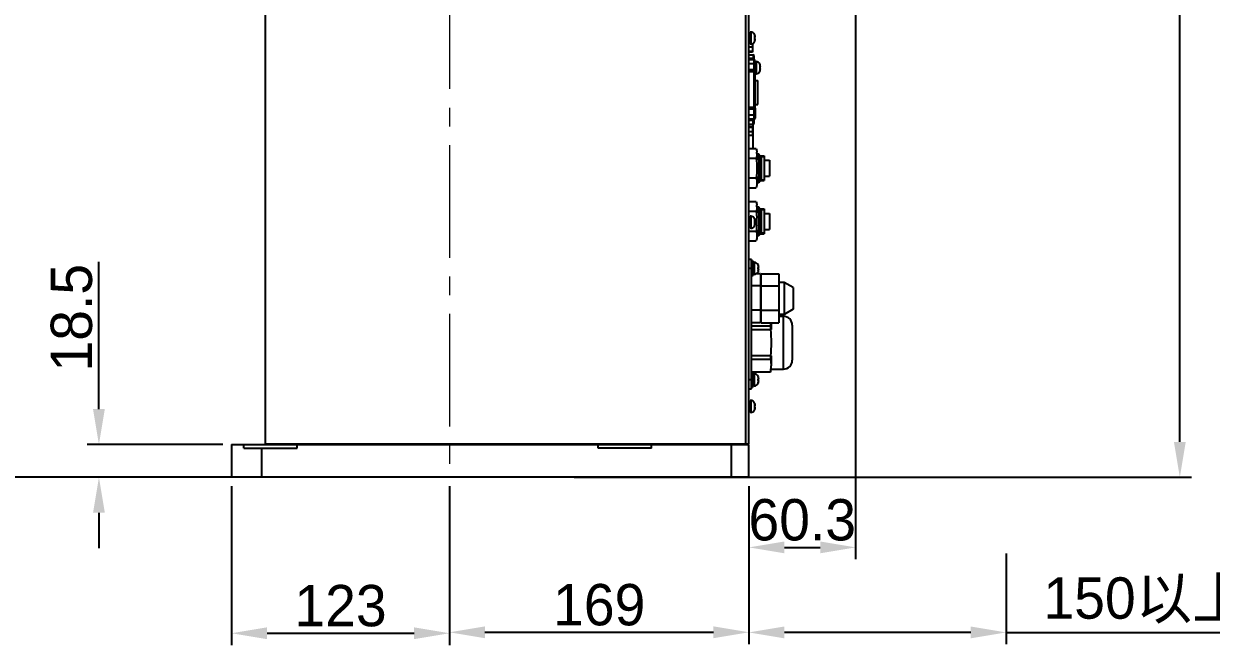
# Model space of a CAD drawing. Header units: millimetres. Extents: x 4086 to 8300, y 123 to 1549.
# Drawn here: x 6901.2 to 7102.2, y 843.6 to 949.4 of the extents above; entities that cross this region are included whole.
import ezdxf

# ---------------------------------------------------------------- set-up
doc = ezdxf.new("R2010")
doc.units = ezdxf.units.MM
doc.linetypes.add('CENTER2', pattern=[28.575, 19.05, -3.175, 3.175, -3.175])
doc.layers.add('中心线层', color=7, linetype='CENTER2', lineweight=0)
doc.layers.add('轮廓实线层', color=7, linetype='Continuous', lineweight=30)
doc.styles.add('思源黑', font='SourceHanSansCN-Normal.ttf')
doc.dimstyles.new('尺寸标注_3_10比例', dxfattribs={"dimtxt": 7, "dimasz": 6, "dimexe": 2, "dimexo": 1.5, "dimgap": 1, "dimtad": 1, "dimdec": 1, "dimlfac": 3.333333, "dimdsep": 46, "dimtxsty": '思源黑', "dimcen": 0.09, "dimadec": 0, "dimazin": 0, "dimtp": 0.01, "dimtm": 0.01, "dimtfac": 1, "dimtdec": 1, "dimtofl": 0, "dimtmove": 0, "dimatfit": 3, "dimfxl": 0, "dimtolj": 1, "dimarcsym": 0})

# ---------------------------------------------------------------- blocks, each defined once
blk = doc.blocks.new('*D1394')
at = {"layer": 'Defpoints', "color": 0}
for p in [(6852.3, 984.16), (6831.84, 872.56), (6961.3, 872.56)]:
    blk.add_point(p, dxfattribs=at)
at = {"layer": '轮廓实线层', "color": 0, "lineweight": -2}
for p, q in [((6850.8, 984.16), (6829.84, 984.16)), ((6831.84, 978.16), (6831.84, 878.56)), ((6959.8, 872.56), (6829.84, 872.56))]:
    blk.add_line(p, q, dxfattribs=at)
at = {"layer": '轮廓实线层', "color": 0}
for points in [[(6832.84, 978.16), (6830.84, 978.16), (6831.84, 984.16)], [(6830.84, 878.56), (6832.84, 878.56), (6831.84, 872.56)]]:
    blk.add_solid(points, dxfattribs=at)
at = {"layer": '轮廓实线层', "color": 0, "insert": (6827.21, 930.97), "char_height": 7, "attachment_point": 5, "rotation": 90, "style": '思源黑'}
blk.add_mtext('\\A1;372', dxfattribs=at)
blk = doc.blocks.new('*D1399')
at = {"layer": 'Defpoints', "color": 0}
for p in [(6913.9, 878.11), (6936.36, 878.11), (6936.36, 872.56)]:
    blk.add_point(p, dxfattribs=at)
at = {"layer": '轮廓实线层', "color": 0, "lineweight": -2}
for p, q in [((6913.9, 884.11), (6913.9, 909.07)), ((6934.86, 878.11), (6911.9, 878.11)), ((6934.86, 872.56), (6911.9, 872.56)), ((6913.9, 866.56), (6913.9, 860.56))]:
    blk.add_line(p, q, dxfattribs=at)
at = {"layer": '轮廓实线层', "color": 0}
for points in [[(6912.9, 884.11), (6914.9, 884.11), (6913.9, 878.11)], [(6914.9, 866.56), (6912.9, 866.56), (6913.9, 872.56)]]:
    blk.add_solid(points, dxfattribs=at)
at = {"layer": '轮廓实线层', "color": 0, "insert": (6909.28, 899.59), "char_height": 7, "attachment_point": 5, "rotation": 90, "style": '思源黑'}
blk.add_mtext('\\A1;18.5', dxfattribs=at)
blk = doc.blocks.new('*D1400')
at = {"layer": 'Defpoints', "color": 0}
for p in [(6928.67, 1174.08), (7096.92, 1174.08), (6992.87, 872.56)]:
    blk.add_point(p, dxfattribs=at)
at = {"layer": '轮廓实线层', "color": 0, "lineweight": -2}
for p, q in [((6930.17, 1174.08), (7098.92, 1174.08)), ((7096.92, 878.56), (7096.92, 1168.08)), ((6994.37, 872.56), (7098.92, 872.56))]:
    blk.add_line(p, q, dxfattribs=at)
at = {"layer": '轮廓实线层', "color": 0}
for points in [[(7097.92, 1168.08), (7095.92, 1168.08), (7096.92, 1174.08)], [(7095.92, 878.56), (7097.92, 878.56), (7096.92, 872.56)]]:
    blk.add_solid(points, dxfattribs=at)
at = {"layer": '轮廓实线层', "color": 0, "insert": (7092.3, 1023.32), "char_height": 7, "attachment_point": 5, "rotation": 90, "style": '思源黑'}
blk.add_mtext('\\A1;\\A1;1040', dxfattribs=at)
blk = doc.blocks.new('*D1404')
at = {"layer": 'Defpoints', "color": 0}
for p in [(6936.36, 872.56), (6973.26, 872.56), (6973.26, 846.15)]:
    blk.add_point(p, dxfattribs=at)
at = {"layer": '轮廓实线层', "color": 0, "lineweight": -2}
for p, q in [((6936.36, 871.06), (6936.36, 844.15)), ((6973.26, 871.06), (6973.26, 844.15)), ((6942.36, 846.15), (6967.26, 846.15))]:
    blk.add_line(p, q, dxfattribs=at)
at = {"layer": '轮廓实线层', "color": 0}
for points in [[(6942.36, 847.15), (6942.36, 845.15), (6936.36, 846.15)], [(6967.26, 845.15), (6967.26, 847.15), (6973.26, 846.15)]]:
    blk.add_solid(points, dxfattribs=at)
at = {"layer": '轮廓实线层', "color": 0, "insert": (6954.81, 850.78), "char_height": 7, "attachment_point": 5, "style": '思源黑'}
blk.add_mtext('\\A1;123', dxfattribs=at)
blk = doc.blocks.new('*D1405')
at = {"layer": 'Defpoints', "color": 0}
for p in [(6973.26, 872.56), (7023.96, 872.56), (7023.96, 846.31)]:
    blk.add_point(p, dxfattribs=at)
at = {"layer": '轮廓实线层', "color": 0, "lineweight": -2}
for p, q in [((6973.26, 871.06), (6973.26, 844.31)), ((7023.96, 871.06), (7023.96, 844.31)), ((6979.26, 846.31), (7017.96, 846.31))]:
    blk.add_line(p, q, dxfattribs=at)
at = {"layer": '轮廓实线层', "color": 0}
for points in [[(6979.26, 847.31), (6979.26, 845.31), (6973.26, 846.31)], [(7017.96, 845.31), (7017.96, 847.31), (7023.96, 846.31)]]:
    blk.add_solid(points, dxfattribs=at)
at = {"layer": '轮廓实线层', "color": 0, "insert": (6998.61, 850.94), "char_height": 7, "attachment_point": 5, "style": '思源黑'}
blk.add_mtext('\\A1;169', dxfattribs=at)
blk = doc.blocks.new('*D1414')
at = {"layer": 'Defpoints', "color": 0}
for p in [(7042.03, 973.51), (7023.96, 872.56), (7042.03, 860.69)]:
    blk.add_point(p, dxfattribs=at)
at = {"layer": '轮廓实线层', "color": 0, "lineweight": -2}
for p, q in [((7042.03, 972.01), (7042.03, 858.69)), ((7023.96, 871.06), (7023.96, 858.69)), ((7029.96, 860.69), (7036.03, 860.69))]:
    blk.add_line(p, q, dxfattribs=at)
at = {"layer": '轮廓实线层', "color": 0}
for points in [[(7029.96, 861.69), (7029.96, 859.69), (7023.96, 860.69)], [(7036.03, 859.69), (7036.03, 861.69), (7042.03, 860.69)]]:
    blk.add_solid(points, dxfattribs=at)
at = {"layer": '轮廓实线层', "color": 0, "insert": (7032.99, 865.32), "char_height": 7, "attachment_point": 5, "style": '思源黑'}
blk.add_mtext('\\A1;60.3', dxfattribs=at)
blk = doc.blocks.new('*D1429')
at = {"layer": 'Defpoints', "color": 0}
for p in [(7067.52, 861.17), (7023.96, 857.76), (7023.96, 846.29)]:
    blk.add_point(p, dxfattribs=at)
at = {"layer": '轮廓实线层', "color": 0, "lineweight": -2}
for p, q in [((7067.52, 859.67), (7067.52, 844.29)), ((7023.96, 856.26), (7023.96, 844.29)), ((7061.52, 846.29), (7029.96, 846.29)), ((7067.52, 846.29), (7232.97, 846.29))]:
    blk.add_line(p, q, dxfattribs=at)
at = {"layer": '轮廓实线层', "color": 0}
for points in [[(7029.96, 847.29), (7029.96, 845.29), (7023.96, 846.29)], [(7061.52, 845.29), (7061.52, 847.29), (7067.52, 846.29)]]:
    blk.add_solid(points, dxfattribs=at)
at = {"layer": '轮廓实线层', "color": 0, "insert": (7153.25, 851.7), "char_height": 7, "attachment_point": 5, "style": '思源黑'}
blk.add_mtext('\\A1;150以上更换电池空间及线缆安装空间', dxfattribs=at)
blk = doc.blocks.new('*D1616')
at = {"color": 0, "lineweight": -2}
for p, q in [((6934.86, 872.56), (6677.99, 872.56)), ((6679.99, 849.61), (6679.99, 866.56)), ((6728.16, 843.61), (6677.99, 843.61))]:
    blk.add_line(p, q, dxfattribs=at)
at = {"color": 0}
for points in [[(6680.99, 866.56), (6678.99, 866.56), (6679.99, 872.56)], [(6678.99, 849.61), (6680.99, 849.61), (6679.99, 843.61)]]:
    blk.add_solid(points, dxfattribs=at)
at = {"layer": 'Defpoints', "color": 0}
for p in [(6679.99, 872.56), (6936.36, 872.56), (6729.66, 843.61)]:
    blk.add_point(p, dxfattribs=at)
at = {"color": 0, "insert": (6675.36, 857.05), "char_height": 7, "attachment_point": 5, "rotation": 90, "style": '思源黑'}
blk.add_mtext('\\A1;\\A1;99.5', dxfattribs=at)
blk = doc.blocks.new('*D1620')
at = {"color": 0, "lineweight": -2}
for p, q in [((6807.18, 1107.91), (6677.99, 1107.91)), ((6679.99, 878.56), (6679.99, 1101.91)), ((6934.86, 872.56), (6677.99, 872.56))]:
    blk.add_line(p, q, dxfattribs=at)
at = {"color": 0}
for points in [[(6680.99, 1101.91), (6678.99, 1101.91), (6679.99, 1107.91)], [(6678.99, 878.56), (6680.99, 878.56), (6679.99, 872.56)]]:
    blk.add_solid(points, dxfattribs=at)
at = {"layer": 'Defpoints', "color": 0}
for p in [(6679.99, 1107.91), (6808.68, 1107.91), (6936.36, 872.56)]:
    blk.add_point(p, dxfattribs=at)
at = {"color": 0, "insert": (6675.37, 990.23), "char_height": 7, "attachment_point": 5, "rotation": 90, "style": '思源黑'}
blk.add_mtext('\\A1;784.5', dxfattribs=at)
blk = doc.blocks.new('*D1621')
at = {"color": 0, "lineweight": -2}
for p, q in [((6725.98, 1227.91), (6642.66, 1227.91)), ((6644.66, 878.56), (6644.66, 1221.91)), ((6934.86, 872.56), (6642.66, 872.56))]:
    blk.add_line(p, q, dxfattribs=at)
at = {"color": 0}
for points in [[(6645.66, 1221.91), (6643.66, 1221.91), (6644.66, 1227.91)], [(6643.66, 878.56), (6645.66, 878.56), (6644.66, 872.56)]]:
    blk.add_solid(points, dxfattribs=at)
at = {"layer": 'Defpoints', "color": 0}
for p in [(6644.66, 1227.91), (6727.48, 1227.91), (6936.36, 872.56)]:
    blk.add_point(p, dxfattribs=at)
at = {"color": 0, "insert": (6640.05, 1050.23), "char_height": 7, "attachment_point": 5, "rotation": 90, "style": '思源黑'}
blk.add_mtext('\\A1;\\A1;1181.5', dxfattribs=at)

msp = doc.modelspace()

# ---------------------------------------------------------------- linework, layer by layer
for p, q in [((6942.055, 985.956), (6942.055, 878.256)), ((7023.355, 978.156), (7023.355, 878.256)), ((7023.955, 878.256), (7023.955, 978.156)), ((7024.168, 947.741), (7023.955, 947.741)), ((7024.258, 947.976), (7024.168, 947.976)), ((7024.168, 945.936), (7024.168, 947.976)), ((7024.258, 947.976), (7024.258, 945.936)), ((7024.923, 947.084), (7024.92, 947.032)), ((7024.949, 947.466), (7024.923, 947.533)), ((7024.923, 947.533), (7024.923, 947.084)), ((7024.949, 947.466), (7024.943, 947.466)), ((7025.027, 947.084), (7024.943, 947.084)), ((7024.168, 946.172), (7023.955, 946.172)), ((7024.168, 946.037), (7023.955, 946.037)), ((7024.555, 945.425), (7023.955, 945.425)), ((7024.258, 945.936), (7024.168, 945.936)), ((7024.555, 946.005), (7024.555, 944.588)), ((7024.92, 947.032), (7024.923, 946.956)), ((7024.923, 946.956), (7024.92, 946.883)), ((7024.92, 946.883), (7024.923, 946.829)), ((7024.923, 946.829), (7024.923, 946.386)), ((7024.923, 946.379), (7024.949, 946.446)), ((7024.943, 946.829), (7025.027, 946.829)), ((7024.943, 946.446), (7024.948, 946.446)), ((7024.555, 944.7), (7023.955, 944.7)), ((7024.555, 944.588), (7023.955, 944.588)), ((7023.955, 944.127), (7024.705, 944.127)), ((7023.955, 943.527), (7024.855, 943.527)), ((7024.855, 943.281), (7023.955, 943.281)), ((7024.705, 944.127), (7024.705, 943.281)), ((7024.855, 941.463), (7024.855, 943.976)), ((7025.005, 943.131), (7025.005, 941.325)), ((7023.955, 942.62), (7024.855, 942.62)), ((7024.855, 941.546), (7023.955, 941.546)), ((7024.855, 941.451), (7023.955, 941.451)), ((7023.955, 941.301), (7025.005, 941.301)), ((7024.855, 935.061), (7024.855, 941.451)), ((7025.005, 935.211), (7025.005, 941.301)), ((7025.005, 941.147), (7025.068, 941.147)), ((7025.068, 942.951), (7025.158, 942.951)), ((7025.068, 940.911), (7025.068, 942.951)), ((7025.158, 942.951), (7025.158, 940.911)), ((7025.823, 942.508), (7025.823, 941.354)), ((7025.849, 942.441), (7025.843, 942.441)), ((7025.927, 942.059), (7025.843, 942.059)), ((7025.843, 941.804), (7025.927, 941.804)), ((7025.843, 941.421), (7025.848, 941.421)), ((7025.005, 939.741), (7025.455, 939.741)), ((7025.068, 940.911), (7025.158, 940.911)), ((7025.455, 935.721), (7025.455, 939.741)), ((7025.005, 935.211), (7023.955, 935.211)), ((7023.955, 935.061), (7024.855, 935.061)), ((7024.855, 932.536), (7024.855, 935.012)), ((7025.005, 935.721), (7025.455, 935.721)), ((7025.005, 935.061), (7025.005, 933.381)), ((7023.955, 934.967), (7024.855, 934.967)), ((7024.855, 933.893), (7023.955, 933.893)), ((7024.855, 933.231), (7023.955, 933.231)), ((7024.855, 932.985), (7023.955, 932.985)), ((7024.705, 928.197), (7024.705, 933.231)), ((7023.955, 932.385), (7024.705, 932.385)), ((7024.555, 931.925), (7023.955, 931.925)), ((7024.555, 931.812), (7023.955, 931.812)), ((7024.555, 931.088), (7023.955, 931.088)), ((7024.555, 931.925), (7024.555, 930.476)), ((7024.555, 930.476), (7023.955, 930.476)), ((7025.187, 928.197), (7023.955, 928.197)), ((7025.305, 927.374), (7025.305, 926.331)), ((7025.616, 927.306), (7025.305, 927.306)), ((7025.8, 927.122), (7025.616, 927.306)), ((7025.616, 927.306), (7025.616, 922.506)), ((7025.8, 927.122), (7025.8, 922.69)), ((7025.8, 927.006), (7026.55, 927.006)), ((7026.55, 927.006), (7026.55, 922.806)), ((7025.187, 926.552), (7023.955, 926.552)), ((7026.07, 926.249), (7025.8, 926.249)), ((7026.52, 926.856), (7026.07, 926.856)), ((7026.07, 922.956), (7026.07, 926.856)), ((7026.52, 926.856), (7026.52, 922.956)), ((7026.55, 926.256), (7027.45, 926.256)), ((7027.45, 926.256), (7027.45, 923.556)), ((7023.955, 923.261), (7025.187, 923.261)), ((7025.305, 923.481), (7025.305, 922.438)), ((7025.8, 923.564), (7026.07, 923.564)), ((7026.07, 922.956), (7026.52, 922.956)), ((7026.55, 923.556), (7027.45, 923.556)), ((7023.955, 921.615), (7025.187, 921.615)), ((7025.305, 922.506), (7025.616, 922.506)), ((7025.616, 922.506), (7025.8, 922.69)), ((7025.8, 922.806), (7026.55, 922.806)), ((7025.187, 919.197), (7023.955, 919.197)), ((7025.187, 917.552), (7023.955, 917.552)), ((7025.305, 918.374), (7025.305, 917.331)), ((7025.616, 918.306), (7025.305, 918.306)), ((7025.8, 918.122), (7025.616, 918.306)), ((7025.616, 918.306), (7025.616, 913.506)), ((7025.8, 918.122), (7025.8, 913.69)), ((7025.8, 918.006), (7026.55, 918.006)), ((7026.07, 917.249), (7025.8, 917.249)), ((7026.52, 917.856), (7026.07, 917.856)), ((7026.07, 913.956), (7026.07, 917.856)), ((7026.52, 917.856), (7026.52, 913.956)), ((7026.55, 918.006), (7026.55, 913.806)), ((7026.55, 917.256), (7027.45, 917.256)), ((7027.45, 917.256), (7027.45, 914.556)), ((7024.168, 916.541), (7023.955, 916.541)), ((7024.168, 914.972), (7023.955, 914.972)), ((7024.258, 916.776), (7024.168, 916.776)), ((7024.168, 914.736), (7024.168, 916.776)), ((7024.258, 916.776), (7024.258, 914.736)), ((7024.923, 915.884), (7024.92, 915.832)), ((7024.92, 915.832), (7024.923, 915.756)), ((7024.923, 915.756), (7024.92, 915.683)), ((7024.92, 915.683), (7024.923, 915.629)), ((7024.949, 916.266), (7024.923, 916.333)), ((7024.923, 916.333), (7024.923, 915.884)), ((7024.923, 915.629), (7024.923, 915.186)), ((7024.923, 915.179), (7024.949, 915.246)), ((7024.949, 916.266), (7024.943, 916.266)), ((7025.027, 915.884), (7024.943, 915.884)), ((7024.943, 915.629), (7025.027, 915.629)), ((7024.943, 915.246), (7024.948, 915.246)), ((7023.955, 914.261), (7025.187, 914.261)), ((7024.258, 914.736), (7024.168, 914.736)), ((7025.305, 914.481), (7025.305, 913.438)), ((7025.305, 913.506), (7025.616, 913.506)), ((7025.616, 913.506), (7025.8, 913.69)), ((7025.8, 914.564), (7026.07, 914.564)), ((7025.8, 913.806), (7026.55, 913.806)), ((7026.07, 913.956), (7026.52, 913.956)), ((7026.55, 914.556), (7027.45, 914.556)), ((7023.955, 912.615), (7025.187, 912.615)), ((7024.405, 909.456), (7023.955, 909.456)), ((7024.405, 887.556), (7024.405, 909.456)), ((7024.555, 909.261), (7024.405, 909.261)), ((7024.555, 909.261), (7024.555, 906.651)), ((7024.858, 908.976), (7024.768, 908.976)), ((7024.768, 906.936), (7024.768, 908.976)), ((7024.858, 908.976), (7024.858, 906.936)), ((7023.955, 907.956), (7024.405, 907.956)), ((7024.768, 908.741), (7024.555, 908.741)), ((7024.768, 907.172), (7024.555, 907.172)), ((7024.768, 907.012), (7024.555, 907.012)), ((7024.858, 906.936), (7024.768, 906.936)), ((7025.935, 907.012), (7025.166, 907.012)), ((7025.523, 908.533), (7025.549, 908.466)), ((7025.523, 908.533), (7025.523, 907.383)), ((7025.549, 907.446), (7025.523, 907.379)), ((7025.523, 907.383), (7025.523, 907.379)), ((7025.549, 908.466), (7025.543, 908.466)), ((7025.627, 908.084), (7025.543, 908.084)), ((7025.543, 907.829), (7025.627, 907.829)), ((7025.543, 907.446), (7025.548, 907.446)), ((7025.935, 907.012), (7025.935, 898.7)), ((7026.025, 907.012), (7029.025, 907.012)), ((7026.025, 898.7), (7026.025, 907.012)), ((7029.025, 907.012), (7029.025, 898.7)), ((7024.555, 906.651), (7024.405, 906.651)), ((7025.935, 905.008), (7024.405, 905.008)), ((7025.935, 905.646), (7026.025, 905.646)), ((7026.025, 905.008), (7029.025, 905.008)), ((7029.925, 905.556), (7029.025, 905.556)), ((7031.425, 904.69), (7029.925, 905.556)), ((7029.925, 905.556), (7029.925, 900.156)), ((7031.425, 904.69), (7031.425, 901.022)), ((7025.935, 900.852), (7024.405, 900.852)), ((7026.025, 900.852), (7029.025, 900.852)), ((7031.425, 901.022), (7029.925, 900.156)), ((7025.935, 900.066), (7026.025, 900.066)), ((7029.925, 900.156), (7029.025, 900.156)), ((7029.025, 899.826), (7029.805, 899.826)), ((7029.805, 890.886), (7029.805, 899.826)), ((7025.935, 898.7), (7024.405, 898.7)), ((7027.631, 898.135), (7024.405, 898.135)), ((7024.405, 897.592), (7027.631, 897.592)), ((7026.025, 898.7), (7029.025, 898.7)), ((7027.631, 898.135), (7027.631, 897.592)), ((7027.705, 898.7), (7027.705, 897.606)), ((7031.305, 898.326), (7031.305, 892.386)), ((7027.631, 893.12), (7024.405, 893.12)), ((7027.631, 893.12), (7027.631, 892.577)), ((7027.705, 893.12), (7027.705, 891.459)), ((7024.405, 892.577), (7027.631, 892.577)), ((7027.705, 890.886), (7029.805, 890.886)), ((7024.405, 889.056), (7023.955, 889.056)), ((7024.555, 890.361), (7024.405, 890.361)), ((7024.555, 890.361), (7024.555, 887.751)), ((7027.631, 890.341), (7024.555, 890.341)), ((7024.768, 889.841), (7024.555, 889.841)), ((7024.858, 890.076), (7024.768, 890.076)), ((7024.768, 888.036), (7024.768, 890.076)), ((7024.858, 890.076), (7024.858, 888.036)), ((7025.523, 889.633), (7025.549, 889.566)), ((7025.523, 889.633), (7025.523, 888.483)), ((7025.549, 889.566), (7025.543, 889.566)), ((7025.627, 889.184), (7025.543, 889.184)), ((7025.543, 888.929), (7025.627, 888.929)), ((7023.955, 887.556), (7024.405, 887.556)), ((7024.555, 887.751), (7024.405, 887.751)), ((7024.768, 888.272), (7024.555, 888.272)), ((7024.858, 888.036), (7024.768, 888.036)), ((7025.549, 888.546), (7025.523, 888.479)), ((7025.523, 888.483), (7025.523, 888.479)), ((7025.543, 888.546), (7025.548, 888.546)), ((7024.168, 885.341), (7023.955, 885.341)), ((7024.258, 885.576), (7024.168, 885.576)), ((7024.168, 883.536), (7024.168, 885.576)), ((7024.258, 885.576), (7024.258, 883.536)), ((7024.949, 885.066), (7024.923, 885.133)), ((7024.923, 885.133), (7024.923, 884.684)), ((7024.949, 885.066), (7024.943, 885.066)), ((7024.168, 883.772), (7023.955, 883.772)), ((7024.258, 883.536), (7024.168, 883.536)), ((7024.923, 884.684), (7024.92, 884.632)), ((7024.92, 884.632), (7024.923, 884.556)), ((7024.923, 884.556), (7024.92, 884.483)), ((7024.92, 884.483), (7024.923, 884.429)), ((7024.923, 884.429), (7024.923, 883.986)), ((7024.923, 883.979), (7024.949, 884.046)), ((7025.027, 884.684), (7024.943, 884.684)), ((7024.943, 884.429), (7025.027, 884.429)), ((7024.943, 884.046), (7024.948, 884.046)), ((6936.355, 878.106), (7023.955, 878.106)), ((6936.355, 878.106), (6936.355, 872.556)), ((6938.455, 877.506), (6938.455, 878.106)), ((6938.455, 877.506), (6947.455, 877.506)), ((6941.455, 872.556), (6941.455, 877.506)), ((6942.055, 878.256), (7023.955, 878.256)), ((6947.455, 877.506), (6947.455, 878.106)), ((6998.455, 877.506), (6998.455, 878.106)), ((7007.455, 877.506), (6998.455, 877.506)), ((7007.455, 877.506), (7007.455, 878.106)), ((7020.955, 878.106), (7020.955, 872.556)), ((7022.905, 878.256), (7022.905, 878.106)), ((7023.805, 878.106), (7023.805, 878.256)), ((7023.955, 872.556), (7023.955, 878.106)), ((7023.955, 872.556), (6936.355, 872.556))]:
    msp.add_line(p, q)
for centre, radius, start, end in [((7024.258, 947.256), 0.72, 22.61986, 90), ((7023.538, 946.956), 1.495, 4.89378, 19.95213), ((7023.538, 946.956), 1.411, 354.81427, 5.18573), ((7024.258, 946.656), 0.72, 270, 337.38014), ((7023.538, 946.956), 1.495, 340.04787, 355.10622), ((7024.705, 943.977), 0.15, 0, 90), ((7024.855, 943.131), 0.15, 0, 90), ((7024.855, 941.301), 0.15, 0, 90), ((7025.158, 942.231), 0.72, 22.61979, 90), ((7025.158, 941.631), 0.72, 270.00023, 337.38021), ((7024.438, 941.931), 1.495, 4.89378, 22.61986), ((7024.438, 941.931), 1.495, 337.38014, 355.10622), ((7024.438, 941.931), 1.411, 354.81427, 5.18573), ((7024.855, 935.211), 0.15, 270, 0), ((7024.855, 933.381), 0.15, 270, 0), ((7024.705, 932.535), 0.15, 270, 0), ((7022.582, 927.373), 2.723, 0.03588, 5.753), ((7022.582, 918.373), 2.723, 0.03588, 5.753), ((7024.258, 916.056), 0.72, 22.61986, 90), ((7024.258, 915.456), 0.72, 270, 337.38014), ((7023.538, 915.756), 1.495, 4.89378, 19.95213), ((7023.538, 915.756), 1.411, 354.81427, 5.18573), ((7023.538, 915.756), 1.495, 340.04787, 355.10622), ((7013.901, 915.935), 11.405, 356.41322, 357.12933), ((7014.458, 915.903), 10.847, 357.11758, 2.88084), ((7024.858, 908.256), 0.72, 22.61986, 90), ((7024.858, 907.656), 0.72, 270, 337.38014), ((7024.138, 907.956), 1.495, 4.89378, 19.95213), ((7024.138, 907.956), 1.411, 354.81427, 5.18573), ((7024.138, 907.956), 1.495, 340.04787, 355.10622), ((7029.805, 898.326), 1.5, 0, 90), ((7017.822, 899.374), 9.887, 352.79974, 356.0892), ((7019.235, 891.47), 8.471, 354.88283, 359.92788), ((7029.805, 892.386), 1.5, 270, 0), ((7024.858, 889.356), 0.72, 22.61986, 90), ((7024.138, 889.056), 1.495, 4.89378, 19.95213), ((7024.138, 889.056), 1.411, 354.81427, 5.18573), ((7024.138, 889.056), 1.495, 340.04787, 355.10622), ((7017.382, 891.629), 10.33, 352.8375, 354.9197), ((7024.858, 888.756), 0.72, 270, 337.38014), ((7024.258, 884.856), 0.72, 22.61986, 90), ((7023.538, 884.556), 1.495, 4.89378, 19.95213), ((7024.258, 884.256), 0.72, 270, 337.38014), ((7023.538, 884.556), 1.411, 354.81427, 5.18573), ((7023.538, 884.556), 1.495, 340.04787, 355.10622)]:
    msp.add_arc(centre, radius, start, end)
for points in [[(7024.855, 942.62), (7024.909, 942.62), (7025.005, 942.617), (7025.005, 942.564)], [(7025.005, 933.948), (7025.005, 933.895), (7024.909, 933.893), (7024.855, 933.893)], [(7025.187, 928.197), (7025.236, 928.016), (7025.273, 927.832), (7025.292, 927.646)], [(7025.305, 927.374), (7025.305, 927.097), (7025.259, 926.819), (7025.187, 926.552)], [(7025.187, 926.552), (7025.26, 926.007), (7025.305, 925.456), (7025.305, 924.906)], [(7025.305, 924.906), (7025.305, 924.356), (7025.26, 923.806), (7025.187, 923.261)], [(7025.187, 923.261), (7025.259, 922.993), (7025.305, 922.715), (7025.305, 922.438)], [(7025.305, 922.438), (7025.305, 922.161), (7025.259, 921.883), (7025.187, 921.615)], [(7025.187, 919.197), (7025.236, 919.016), (7025.273, 918.832), (7025.292, 918.646)], [(7025.305, 918.374), (7025.305, 918.097), (7025.259, 917.819), (7025.187, 917.552)], [(7025.187, 917.552), (7025.236, 917.186), (7025.273, 916.817), (7025.292, 916.449)], [(7025.284, 915.221), (7025.263, 914.9), (7025.23, 914.58), (7025.187, 914.261)], [(7025.187, 914.261), (7025.259, 913.993), (7025.305, 913.715), (7025.305, 913.438)], [(7025.305, 913.438), (7025.305, 913.161), (7025.259, 912.883), (7025.187, 912.615)], [(7027.631, 897.592), (7027.678, 896.848), (7027.705, 896.102), (7027.705, 895.356)], [(7027.705, 895.356), (7027.705, 894.61), (7027.678, 893.864), (7027.631, 893.12)], [(7027.631, 892.577), (7027.678, 892.207), (7027.705, 891.833), (7027.705, 891.459)]]:
    msp.add_open_spline(points, degree=3)
for points, knots in [([(7024.927, 941.537), (7024.916, 941.54), (7024.892, 941.544), (7024.868, 941.546), (7024.855, 941.546)], [0, 0, 0, 0, 0.4958105, 1, 1, 1, 1]), ([(7025.005, 941.49), (7025.005, 941.502), (7024.974, 941.524), (7024.947, 941.532), (7024.927, 941.537)], [0, 0, 0, 0, 0.3666976, 1, 1, 1, 1]), ([(7024.855, 934.967), (7024.879, 934.967), (7024.922, 934.972), (7024.963, 934.986), (7024.981, 934.996)], [0, 0, 0, 0, 0.538794, 1, 1, 1, 1]), ([(7024.981, 934.996), (7024.987, 934.999), (7024.998, 935.006), (7025.005, 935.017), (7025.005, 935.022)], [0, 0, 0, 0, 0.5955, 1, 1, 1, 1])]:
    msp.add_open_spline(points, degree=3, knots=knots)
at = {"layer": '中心线层'}
msp.add_line((6973.255, 985.956), (6973.255, 872.556), dxfattribs=at)

# ---------------------------------------------------------------- dimensions: what is measured, and where the dimension line sits
dim = msp.add_linear_dim(base=(6644.663, 1227.906), p1=(6936.355, 872.556), p2=(6727.481, 1227.906), angle=90, text='\\A1;1181.5', dimstyle='尺寸标注_3_10比例', override={"dimtxsty": '思源黑'})
dim.commit()
dim.dimension.update_dxf_attribs({"geometry": '*D1621', "text_midpoint": (6640.046, 1050.231)})
dim = msp.add_linear_dim(base=(6679.987, 1107.907), p1=(6936.355, 872.556), p2=(6808.678, 1107.907), angle=90, dimstyle='尺寸标注_3_10比例')
dim.commit()
dim.dimension.update_dxf_attribs({"geometry": '*D1620', "text_midpoint": (6675.37, 990.231)})
dim = msp.add_linear_dim(base=(6679.987, 872.556), p1=(6729.656, 843.606), p2=(6936.355, 872.556), angle=90, text='\\A1;99.5', dimstyle='尺寸标注_3_10比例', override={"dimtxsty": '思源黑'})
dim.commit()
dim.dimension.update_dxf_attribs({"geometry": '*D1616', "text_midpoint": (6679.987, 857.05), "dimtype": 160})
at = {"layer": '轮廓实线层'}
dim = msp.add_linear_dim(base=(7096.923, 1174.082), p1=(6992.874, 872.556), p2=(6928.672, 1174.082), angle=90, text='\\A1;1040', dimstyle='尺寸标注_3_10比例', override={"dimtxsty": '思源黑'}, dxfattribs=at)
dim.commit()
dim.dimension.update_dxf_attribs({"geometry": '*D1400', "text_midpoint": (7092.297, 1023.319)})
dim = msp.add_linear_dim(base=(6831.841, 872.556), p1=(6852.298, 984.163), p2=(6961.297, 872.556), angle=90, dimstyle='尺寸标注_3_10比例', dxfattribs=at)
dim.commit()
dim.dimension.update_dxf_attribs({"geometry": '*D1394', "text_midpoint": (6831.841, 930.965), "dimtype": 160})
dim = msp.add_linear_dim(base=(7042.030267517, 860.689299571), p1=(7023.955267517, 872.556214147), p2=(7042.030267517, 973.513230131), dimstyle='尺寸标注_3_10比例', dxfattribs=at)
dim.commit()
dim.dimension.update_dxf_attribs({"geometry": '*D1414', "text_midpoint": (7032.992767517, 860.689299571), "dimtype": 160})
dim = msp.add_linear_dim(base=(6913.898, 878.106), p1=(6936.355, 872.556), p2=(6936.355, 878.106), angle=90, dimstyle='尺寸标注_3_10比例', dxfattribs=at)
dim.commit()
dim.dimension.update_dxf_attribs({"geometry": '*D1399', "text_midpoint": (6909.281, 899.589)})
for base, p1, p2, picture, middle in [((6973.255, 846.152), (6936.355, 872.556), (6973.255, 872.556), '*D1404', (6954.805, 850.782)), ((7023.955, 846.309), (6973.255, 872.556), (7023.955, 872.556), '*D1405', (6998.605, 850.935))]:
    dim = msp.add_linear_dim(base=base, p1=p1, p2=p2, dimstyle='尺寸标注_3_10比例', dxfattribs=at)
    dim.commit()
    dim.dimension.update_dxf_attribs({"geometry": picture, "text_midpoint": middle})
dim = msp.add_linear_dim(base=(7023.955, 846.291), p1=(7067.522, 861.165), p2=(7023.955, 857.761), text='150以上更换电池空间及线缆安装空间', dimstyle='尺寸标注_3_10比例', override={"dimtxsty": '思源黑'}, dxfattribs=at)
dim.commit()
dim.dimension.update_dxf_attribs({"geometry": '*D1429', "text_midpoint": (7153.247, 846.291), "dimtype": 160})

doc.saveas('drawing.dxf')
